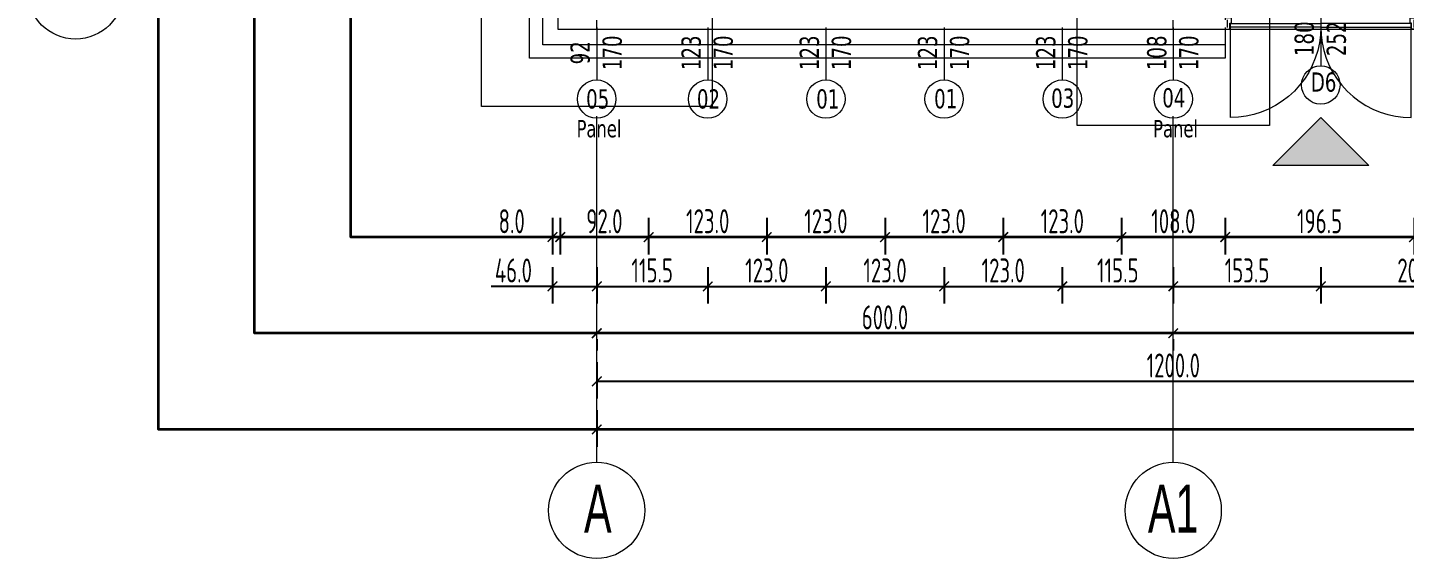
# Model space of a CAD drawing. Extents: x 6529560 to 6558080, y 5579316 to 5588131.
# Drawn here: x 6543739.38 to 6543753.71, y 5579598.63 to 5579604.15 of the extents above; entities that cross this region are included whole.
import ezdxf

# ---------------------------------------------------------------- set-up
doc = ezdxf.new("R2010")
doc.units = 0
doc.header["$MEASUREMENT"] = 0
doc.header["$PDSIZE"] = -5
doc.linetypes.add('ACAD_ISO10W100', pattern=[18, 12, -3, 0, -3])
doc.linetypes.add('GR_SOLID', pattern=[0])
doc.layers.get('0').update_dxf_attribs({"color": 2, "linetype": 'CONTINUOUS', "lineweight": 5})
doc.layers.get('Defpoints').update_dxf_attribs({"linetype": 'CONTINUOUS'})
for name, color, linetype, lineweight in [('arch_drzwi i okna', 4, 'CONTINUOUS', 15), ('arch_drzwi i okna_znaczniki', 130, 'CONTINUOUS', 9), ('arch_fundamenty na rzucie', 3, 'CONTINUOUS', 15), ('arch_osie', 181, 'CONTINUOUS', 5), ('arch_powierzchnia', 6, 'CONTINUOUS', 35), ('arch_sciany dzialowe cienkie na hali', 52, 'CONTINUOUS', 15), ('arch_sciany zewnętrzne', 94, 'CONTINUOUS', 18), ('arch_urządzenia sanitarne', 4, 'GR_SOLID', 13), ('arch_wymiary', 2, 'CONTINUOUS', 13)]:
    doc.layers.add(name, color=color, linetype=linetype, lineweight=lineweight)
doc.layers.add('arch_osie opisy', color=1, linetype='CONTINUOUS')
doc.styles.add('ISO8', font='iso8.shx', dxfattribs={"width": 0.7})
doc.styles.get("Standard").update_dxf_attribs({"font": 'arial.ttf', "width": 0.75})
doc.styles.add('TABELKA', font='tahoma.ttf', dxfattribs={"width": 0.8})
doc.dimstyles.new('biura', dxfattribs={"dimtxt": 0.25, "dimasz": 0.1, "dimexe": 0.18, "dimexo": 0.0625, "dimgap": 0.04, "dimtad": 1, "dimdec": 1, "dimlfac": 100, "dimzin": 0, "dimdsep": 46, "dimtxsty": 'ISO8', "dimblk": 'ARCHTICK', "dimcen": 0.09, "dimadec": 0, "dimazin": 0, "dimtfac": 1, "dimtdec": 1, "dimtix": 1, "dimtofl": 0, "dimtmove": 0, "dimatfit": 3, "dimldrblk": 'ARCHTICK', "dimfxl": 0.2, "dimfxlon": 1, "dimtolj": 1, "dimtzin": 0, "dimarcsym": 0})

# ---------------------------------------------------------------- blocks, each defined once
blk = doc.blocks.new('A$C0EAE5FCA')
at = {"layer": 'arch_urządzenia sanitarne'}
h = blk.add_hatch(color=256, dxfattribs=at)
h.dxf.hatch_style = 1
h.paths.add_polyline_path([(0.995, 0.68), (0.495, 0.18), (1.495, 0.18)])
for p, q in [((0.025, 1.616, -3.03), (0.025, 1.696, -10.355)), ((1.965, 1.616, -3.03), (1.965, 1.696, -10.355))]:
    blk.add_line(p, q)
at = {"layer": 'arch_drzwi i okna', "extrusion": (0, 0, -1)}
for points in [[(0, 1.616), (0, 1.598), (-0.05, 1.598), (-0.05, 1.661), (-0.065, 1.661), (-0.065, 1.716), (0, 1.716), (0, 1.696)], [(-0.995, 1.62), (-0.991, 1.538), (-0.981, 1.457), (-0.963, 1.377), (-0.938, 1.298), (-0.907, 1.223), (-0.869, 1.15), (-0.825, 1.081), (-0.775, 1.016), (-0.72, 0.955), (-0.659, 0.9), (-0.594, 0.85), (-0.525, 0.806), (-0.452, 0.768), (-0.376, 0.737), (-0.298, 0.712), (-0.218, 0.694), (-0.137, 0.684), (-0.055, 0.68), (-0.055, 1.66), (-0.995, 1.66), (-0.995, 1.62), (-0.055, 1.62)], [(-0.995, 1.62), (-0.999, 1.538), (-1.009, 1.457), (-1.027, 1.377), (-1.052, 1.298), (-1.083, 1.223), (-1.121, 1.15), (-1.165, 1.081), (-1.215, 1.016), (-1.27, 0.955), (-1.331, 0.9), (-1.396, 0.85), (-1.465, 0.806), (-1.538, 0.768), (-1.613, 0.737), (-1.692, 0.712), (-1.772, 0.694), (-1.853, 0.684), (-1.935, 0.68), (-1.935, 1.66), (-0.995, 1.66), (-0.995, 1.62), (-1.935, 1.62)]]:
    blk.add_lwpolyline(points, dxfattribs=at)
at = {"layer": 'arch_drzwi i okna'}
blk.add_lwpolyline([(1.99, 1.616), (1.99, 1.598), (1.94, 1.598), (1.94, 1.661), (1.925, 1.661), (1.925, 1.716), (1.99, 1.716), (1.99, 1.696)], dxfattribs=at)
at = {"layer": 'arch_drzwi i okna_znaczniki'}
blk.add_line((0.995, 1.888, -7.229), (0.995, 1.219, 0.096), dxfattribs=at)
blk.add_circle((0.995, 1.019, 0.096), 0.2, dxfattribs=at)
at = {"layer": 'arch_urządzenia sanitarne', "elevation": -3.03}
blk.add_lwpolyline([(1.495, 0.18), (0.495, 0.18), (0.995, 0.68), (1.495, 0.18)], dxfattribs=at)
blk = doc.blocks.new('_ArchTick')
at = {"color": 0, "linetype": 'ByBlock', "const_width": 0.15}
blk.add_lwpolyline([(-0.5, -0.5), (0.5, 0.5)], dxfattribs=at)
blk = doc.blocks.new('*D514')
at = {"layer": 'arch_wymiary', "color": 0, "lineweight": -2, "transparency": 16777216}
for p, q in [((6543745.3, 5579600.168), (6543745.3, 5579599.788)), ((6543853.3, 5579600.168), (6543853.3, 5579599.788)), ((6543745.3, 5579599.968), (6543853.3, 5579599.968))]:
    blk.add_line(p, q, dxfattribs=at)
at = {"layer": 'Defpoints', "color": 0, "transparency": 16777216}
for p in [(6543745.3, 5579601.968), (6543853.3, 5579601.968), (6543853.3, 5579599.968)]:
    blk.add_point(p, dxfattribs=at)
at = {"layer": 'arch_wymiary', "color": 0, "lineweight": -2, "transparency": 16777216, "xscale": 0.1, "yscale": 0.1, "zscale": 0.1, "rotation": 180}
blk.add_blockref('_ArchTick', (6543745.3, 5579599.968), dxfattribs=at)
at = {"layer": 'arch_wymiary', "color": 0, "lineweight": -2, "transparency": 16777216, "xscale": 0.1, "yscale": 0.1, "zscale": 0.1}
blk.add_blockref('_ArchTick', (6543853.3, 5579599.968), dxfattribs=at)
at = {"layer": 'arch_wymiary', "color": 0, "transparency": 16777216, "insert": (6543799.3, 5579600.133), "char_height": 0.25, "attachment_point": 5, "style": 'ISO8'}
blk.add_mtext('\\A1;10800.0', dxfattribs=at)
blk = doc.blocks.new('*D515')
at = {"layer": 'arch_wymiary', "color": 0, "lineweight": -2, "transparency": 16777216}
for p, q in [((6543745.3, 5579600.668), (6543745.3, 5579600.288)), ((6543757.3, 5579600.668), (6543757.3, 5579600.288)), ((6543745.3, 5579600.468), (6543757.3, 5579600.468))]:
    blk.add_line(p, q, dxfattribs=at)
at = {"layer": 'Defpoints', "color": 0, "transparency": 16777216}
for p in [(6543745.3, 5579601.468), (6543757.3, 5579601.468), (6543757.3, 5579600.468)]:
    blk.add_point(p, dxfattribs=at)
at = {"layer": 'arch_wymiary', "color": 0, "lineweight": -2, "transparency": 16777216, "xscale": 0.1, "yscale": 0.1, "zscale": 0.1, "rotation": 180}
blk.add_blockref('_ArchTick', (6543745.3, 5579600.468), dxfattribs=at)
at = {"layer": 'arch_wymiary', "color": 0, "lineweight": -2, "transparency": 16777216, "xscale": 0.1, "yscale": 0.1, "zscale": 0.1}
blk.add_blockref('_ArchTick', (6543757.3, 5579600.468), dxfattribs=at)
at = {"layer": 'arch_wymiary', "color": 0, "transparency": 16777216, "insert": (6543751.3, 5579600.633), "char_height": 0.25, "attachment_point": 5, "style": 'ISO8'}
blk.add_mtext('\\A1;1200.0', dxfattribs=at)
blk = doc.blocks.new('*D540')
at = {"layer": 'arch_wymiary', "color": 0, "lineweight": -2, "transparency": 16777216}
for p, q in [((6543757.3, 5579600.968), (6543751.3, 5579600.968)), ((6543751.3, 5579600.905), (6543751.3, 5579600.788)), ((6543757.3, 5579600.905), (6543757.3, 5579600.788))]:
    blk.add_line(p, q, dxfattribs=at)
at = {"layer": 'Defpoints', "color": 0, "transparency": 16777216}
for p in [(6543751.3, 5579600.968), (6543751.3, 5579600.968), (6543757.3, 5579600.968)]:
    blk.add_point(p, dxfattribs=at)
at = {"layer": 'arch_wymiary', "color": 0, "lineweight": -2, "transparency": 16777216, "xscale": 0.1, "yscale": 0.1, "zscale": 0.1, "rotation": 180}
blk.add_blockref('_ArchTick', (6543751.3, 5579600.968), dxfattribs=at)
at = {"layer": 'arch_wymiary', "color": 0, "lineweight": -2, "transparency": 16777216, "xscale": 0.1, "yscale": 0.1, "zscale": 0.1}
blk.add_blockref('_ArchTick', (6543757.3, 5579600.968), dxfattribs=at)
at = {"layer": 'arch_wymiary', "color": 0, "transparency": 16777216, "insert": (6543754.3, 5579601.133), "char_height": 0.25, "attachment_point": 5, "style": 'ISO8'}
blk.add_mtext('\\A1;600.0', dxfattribs=at)
blk = doc.blocks.new('*D541')
at = {"layer": 'arch_wymiary', "color": 0, "lineweight": -2, "transparency": 16777216}
for p, q in [((6543751.3, 5579600.968), (6543745.3, 5579600.968)), ((6543745.3, 5579600.905), (6543745.3, 5579600.788)), ((6543751.3, 5579600.905), (6543751.3, 5579600.788))]:
    blk.add_line(p, q, dxfattribs=at)
at = {"layer": 'Defpoints', "color": 0, "transparency": 16777216}
for p in [(6543745.3, 5579600.968), (6543745.3, 5579600.968), (6543751.3, 5579600.968)]:
    blk.add_point(p, dxfattribs=at)
at = {"layer": 'arch_wymiary', "color": 0, "lineweight": -2, "transparency": 16777216, "xscale": 0.1, "yscale": 0.1, "zscale": 0.1, "rotation": 180}
blk.add_blockref('_ArchTick', (6543745.3, 5579600.968), dxfattribs=at)
at = {"layer": 'arch_wymiary', "color": 0, "lineweight": -2, "transparency": 16777216, "xscale": 0.1, "yscale": 0.1, "zscale": 0.1}
blk.add_blockref('_ArchTick', (6543751.3, 5579600.968), dxfattribs=at)
at = {"layer": 'arch_wymiary', "color": 0, "transparency": 16777216, "insert": (6543748.3, 5579601.133), "char_height": 0.25, "attachment_point": 5, "style": 'ISO8'}
blk.add_mtext('\\A1;600.0', dxfattribs=at)
blk = doc.blocks.new('*D438')
at = {"layer": 'arch_wymiary', "color": 0, "lineweight": -2, "transparency": 16777216}
for p, q in [((6543744.84, 5579601.656), (6543744.84, 5579601.276)), ((6543745.3, 5579601.656), (6543745.3, 5579601.276)), ((6543744.84, 5579601.456), (6543744.2, 5579601.456)), ((6543744.84, 5579601.456), (6543745.3, 5579601.456)), ((6543744.94, 5579601.456), (6543745.04, 5579601.456))]:
    blk.add_line(p, q, dxfattribs=at)
at = {"layer": 'Defpoints', "color": 0, "transparency": 16777216}
for p in [(6543744.84, 5579604.068), (6543745.3, 5579604.068), (6543745.3, 5579601.456)]:
    blk.add_point(p, dxfattribs=at)
at = {"layer": 'arch_wymiary', "color": 0, "lineweight": -2, "transparency": 16777216, "xscale": 0.1, "yscale": 0.1, "zscale": 0.1, "rotation": 180}
blk.add_blockref('_ArchTick', (6543744.84, 5579601.456), dxfattribs=at)
at = {"layer": 'arch_wymiary', "color": 0, "lineweight": -2, "transparency": 16777216, "xscale": 0.1, "yscale": 0.1, "zscale": 0.1}
blk.add_blockref('_ArchTick', (6543745.3, 5579601.456), dxfattribs=at)
at = {"layer": 'arch_wymiary', "color": 0, "transparency": 16777216, "insert": (6543744.433, 5579601.621), "char_height": 0.25, "attachment_point": 5, "style": 'ISO8'}
blk.add_mtext('\\A1;46.0', dxfattribs=at)
blk = doc.blocks.new('*D439')
at = {"layer": 'arch_wymiary', "color": 0, "lineweight": -2, "transparency": 16777216}
for p, q in [((6543745.3, 5579601.656), (6543745.3, 5579601.276)), ((6543746.455, 5579601.656), (6543746.455, 5579601.276)), ((6543745.3, 5579601.456), (6543746.455, 5579601.456))]:
    blk.add_line(p, q, dxfattribs=at)
at = {"layer": 'Defpoints', "color": 0, "transparency": 16777216}
for p in [(6543745.3, 5579604.068), (6543746.455, 5579603.604), (6543746.455, 5579601.456)]:
    blk.add_point(p, dxfattribs=at)
at = {"layer": 'arch_wymiary', "color": 0, "lineweight": -2, "transparency": 16777216, "xscale": 0.1, "yscale": 0.1, "zscale": 0.1, "rotation": 180}
blk.add_blockref('_ArchTick', (6543745.3, 5579601.456), dxfattribs=at)
at = {"layer": 'arch_wymiary', "color": 0, "lineweight": -2, "transparency": 16777216, "xscale": 0.1, "yscale": 0.1, "zscale": 0.1}
blk.add_blockref('_ArchTick', (6543746.455, 5579601.456), dxfattribs=at)
at = {"layer": 'arch_wymiary', "color": 0, "transparency": 16777216, "insert": (6543745.877, 5579601.621), "char_height": 0.25, "attachment_point": 5, "style": 'ISO8'}
blk.add_mtext('\\A1;115.5', dxfattribs=at)
blk = doc.blocks.new('*D440')
at = {"layer": 'arch_wymiary', "color": 0, "lineweight": -2, "transparency": 16777216}
for p, q in [((6543746.455, 5579601.656), (6543746.455, 5579601.276)), ((6543747.685, 5579601.656), (6543747.685, 5579601.276)), ((6543746.455, 5579601.456), (6543747.685, 5579601.456))]:
    blk.add_line(p, q, dxfattribs=at)
at = {"layer": 'Defpoints', "color": 0, "transparency": 16777216}
for p in [(6543746.455, 5579603.604), (6543747.685, 5579603.604), (6543747.685, 5579601.456)]:
    blk.add_point(p, dxfattribs=at)
at = {"layer": 'arch_wymiary', "color": 0, "lineweight": -2, "transparency": 16777216, "xscale": 0.1, "yscale": 0.1, "zscale": 0.1, "rotation": 180}
blk.add_blockref('_ArchTick', (6543746.455, 5579601.456), dxfattribs=at)
at = {"layer": 'arch_wymiary', "color": 0, "lineweight": -2, "transparency": 16777216, "xscale": 0.1, "yscale": 0.1, "zscale": 0.1}
blk.add_blockref('_ArchTick', (6543747.685, 5579601.456), dxfattribs=at)
at = {"layer": 'arch_wymiary', "color": 0, "transparency": 16777216, "insert": (6543747.07, 5579601.621), "char_height": 0.25, "attachment_point": 5, "style": 'ISO8'}
blk.add_mtext('\\A1;123.0', dxfattribs=at)
blk = doc.blocks.new('*D441')
at = {"layer": 'arch_wymiary', "color": 0, "lineweight": -2, "transparency": 16777216}
for p, q in [((6543747.685, 5579601.656), (6543747.685, 5579601.276)), ((6543748.915, 5579601.656), (6543748.915, 5579601.276)), ((6543747.685, 5579601.456), (6543748.915, 5579601.456))]:
    blk.add_line(p, q, dxfattribs=at)
at = {"layer": 'Defpoints', "color": 0, "transparency": 16777216}
for p in [(6543747.685, 5579603.604), (6543748.915, 5579603.604), (6543748.915, 5579601.456)]:
    blk.add_point(p, dxfattribs=at)
at = {"layer": 'arch_wymiary', "color": 0, "lineweight": -2, "transparency": 16777216, "xscale": 0.1, "yscale": 0.1, "zscale": 0.1, "rotation": 180}
blk.add_blockref('_ArchTick', (6543747.685, 5579601.456), dxfattribs=at)
at = {"layer": 'arch_wymiary', "color": 0, "lineweight": -2, "transparency": 16777216, "xscale": 0.1, "yscale": 0.1, "zscale": 0.1}
blk.add_blockref('_ArchTick', (6543748.915, 5579601.456), dxfattribs=at)
at = {"layer": 'arch_wymiary', "color": 0, "transparency": 16777216, "insert": (6543748.3, 5579601.621), "char_height": 0.25, "attachment_point": 5, "style": 'ISO8'}
blk.add_mtext('\\A1;123.0', dxfattribs=at)
blk = doc.blocks.new('*D442')
at = {"layer": 'arch_wymiary', "color": 0, "lineweight": -2, "transparency": 16777216}
for p, q in [((6543748.915, 5579601.656), (6543748.915, 5579601.276)), ((6543750.145, 5579601.656), (6543750.145, 5579601.276)), ((6543748.915, 5579601.456), (6543750.145, 5579601.456))]:
    blk.add_line(p, q, dxfattribs=at)
at = {"layer": 'Defpoints', "color": 0, "transparency": 16777216}
for p in [(6543748.915, 5579603.604), (6543750.145, 5579603.705), (6543750.145, 5579601.456)]:
    blk.add_point(p, dxfattribs=at)
at = {"layer": 'arch_wymiary', "color": 0, "lineweight": -2, "transparency": 16777216, "xscale": 0.1, "yscale": 0.1, "zscale": 0.1, "rotation": 180}
blk.add_blockref('_ArchTick', (6543748.915, 5579601.456), dxfattribs=at)
at = {"layer": 'arch_wymiary', "color": 0, "lineweight": -2, "transparency": 16777216, "xscale": 0.1, "yscale": 0.1, "zscale": 0.1}
blk.add_blockref('_ArchTick', (6543750.145, 5579601.456), dxfattribs=at)
at = {"layer": 'arch_wymiary', "color": 0, "transparency": 16777216, "insert": (6543749.53, 5579601.621), "char_height": 0.25, "attachment_point": 5, "style": 'ISO8'}
blk.add_mtext('\\A1;123.0', dxfattribs=at)
blk = doc.blocks.new('*D443')
at = {"layer": 'arch_wymiary', "color": 0, "lineweight": -2, "transparency": 16777216}
for p, q in [((6543750.145, 5579601.656), (6543750.145, 5579601.276)), ((6543751.3, 5579601.656), (6543751.3, 5579601.276)), ((6543750.145, 5579601.456), (6543751.3, 5579601.456))]:
    blk.add_line(p, q, dxfattribs=at)
at = {"layer": 'Defpoints', "color": 0, "transparency": 16777216}
for p in [(6543750.145, 5579603.705), (6543751.3, 5579603.604), (6543751.3, 5579601.456)]:
    blk.add_point(p, dxfattribs=at)
at = {"layer": 'arch_wymiary', "color": 0, "lineweight": -2, "transparency": 16777216, "xscale": 0.1, "yscale": 0.1, "zscale": 0.1, "rotation": 180}
blk.add_blockref('_ArchTick', (6543750.145, 5579601.456), dxfattribs=at)
at = {"layer": 'arch_wymiary', "color": 0, "lineweight": -2, "transparency": 16777216, "xscale": 0.1, "yscale": 0.1, "zscale": 0.1}
blk.add_blockref('_ArchTick', (6543751.3, 5579601.456), dxfattribs=at)
at = {"layer": 'arch_wymiary', "color": 0, "transparency": 16777216, "insert": (6543750.722, 5579601.621), "char_height": 0.25, "attachment_point": 5, "style": 'ISO8'}
blk.add_mtext('\\A1;115.5', dxfattribs=at)
blk = doc.blocks.new('*D444')
at = {"layer": 'arch_wymiary', "color": 0, "lineweight": -2, "transparency": 16777216}
for p, q in [((6543751.3, 5579601.656), (6543751.3, 5579601.276)), ((6543752.835, 5579601.656), (6543752.835, 5579601.276)), ((6543751.3, 5579601.456), (6543752.835, 5579601.456))]:
    blk.add_line(p, q, dxfattribs=at)
at = {"layer": 'Defpoints', "color": 0, "transparency": 16777216}
for p in [(6543752.835, 5579604.419), (6543751.3, 5579603.604), (6543752.835, 5579601.456)]:
    blk.add_point(p, dxfattribs=at)
at = {"layer": 'arch_wymiary', "color": 0, "lineweight": -2, "transparency": 16777216, "xscale": 0.1, "yscale": 0.1, "zscale": 0.1, "rotation": 180}
blk.add_blockref('_ArchTick', (6543751.3, 5579601.456), dxfattribs=at)
at = {"layer": 'arch_wymiary', "color": 0, "lineweight": -2, "transparency": 16777216, "xscale": 0.1, "yscale": 0.1, "zscale": 0.1}
blk.add_blockref('_ArchTick', (6543752.835, 5579601.456), dxfattribs=at)
at = {"layer": 'arch_wymiary', "color": 0, "transparency": 16777216, "insert": (6543752.067, 5579601.621), "char_height": 0.25, "attachment_point": 5, "style": 'ISO8'}
blk.add_mtext('\\A1;153.5', dxfattribs=at)
blk = doc.blocks.new('*D445')
at = {"layer": 'arch_wymiary', "color": 0, "lineweight": -2, "transparency": 16777216}
for p, q in [((6543752.835, 5579601.656), (6543752.835, 5579601.276)), ((6543754.915, 5579601.656), (6543754.915, 5579601.276)), ((6543752.835, 5579601.456), (6543754.915, 5579601.456))]:
    blk.add_line(p, q, dxfattribs=at)
at = {"layer": 'Defpoints', "color": 0, "transparency": 16777216}
for p in [(6543752.835, 5579604.419), (6543754.915, 5579603.705), (6543754.915, 5579601.456)]:
    blk.add_point(p, dxfattribs=at)
at = {"layer": 'arch_wymiary', "color": 0, "lineweight": -2, "transparency": 16777216, "xscale": 0.1, "yscale": 0.1, "zscale": 0.1, "rotation": 180}
blk.add_blockref('_ArchTick', (6543752.835, 5579601.456), dxfattribs=at)
at = {"layer": 'arch_wymiary', "color": 0, "lineweight": -2, "transparency": 16777216, "xscale": 0.1, "yscale": 0.1, "zscale": 0.1}
blk.add_blockref('_ArchTick', (6543754.915, 5579601.456), dxfattribs=at)
at = {"layer": 'arch_wymiary', "color": 0, "transparency": 16777216, "insert": (6543753.875, 5579601.621), "char_height": 0.25, "attachment_point": 5, "style": 'ISO8'}
blk.add_mtext('\\A1;208.0', dxfattribs=at)
blk = doc.blocks.new('*D359')
at = {"layer": 'arch_wymiary', "color": 0, "lineweight": -2, "transparency": 16777216}
for p, q in [((6543744.84, 5579602.168), (6543744.84, 5579601.788)), ((6543744.92, 5579602.168), (6543744.92, 5579601.788)), ((6543744.84, 5579601.968), (6543744.252, 5579601.968)), ((6543744.84, 5579601.968), (6543744.74, 5579601.968)), ((6543744.92, 5579601.968), (6543745.02, 5579601.968))]:
    blk.add_line(p, q, dxfattribs=at)
at = {"layer": 'Defpoints', "color": 0, "transparency": 16777216}
for p in [(6543744.92, 5579604.148), (6543744.84, 5579604.068), (6543744.92, 5579601.968)]:
    blk.add_point(p, dxfattribs=at)
at = {"layer": 'arch_wymiary', "color": 0, "lineweight": -2, "transparency": 16777216, "xscale": 0.1, "yscale": 0.1, "zscale": 0.1}
blk.add_blockref('_ArchTick', (6543744.84, 5579601.968), dxfattribs=at)
at = {"layer": 'arch_wymiary', "color": 0, "lineweight": -2, "transparency": 16777216, "xscale": 0.1, "yscale": 0.1, "zscale": 0.1, "rotation": 180}
blk.add_blockref('_ArchTick', (6543744.92, 5579601.968), dxfattribs=at)
at = {"layer": 'arch_wymiary', "color": 0, "transparency": 16777216, "insert": (6543744.415, 5579602.133), "char_height": 0.25, "attachment_point": 5, "style": 'ISO8'}
blk.add_mtext('\\A1;8.0', dxfattribs=at)
blk = doc.blocks.new('*D360')
at = {"layer": 'arch_wymiary', "color": 0, "lineweight": -2, "transparency": 16777216}
for p, q in [((6543744.92, 5579602.168), (6543744.92, 5579601.788)), ((6543745.84, 5579602.168), (6543745.84, 5579601.788)), ((6543744.92, 5579601.968), (6543745.84, 5579601.968))]:
    blk.add_line(p, q, dxfattribs=at)
at = {"layer": 'Defpoints', "color": 0, "transparency": 16777216}
for p in [(6543744.92, 5579604.148), (6543745.84, 5579604.148), (6543745.84, 5579601.968)]:
    blk.add_point(p, dxfattribs=at)
at = {"layer": 'arch_wymiary', "color": 0, "lineweight": -2, "transparency": 16777216, "xscale": 0.1, "yscale": 0.1, "zscale": 0.1, "rotation": 180}
blk.add_blockref('_ArchTick', (6543744.92, 5579601.968), dxfattribs=at)
at = {"layer": 'arch_wymiary', "color": 0, "lineweight": -2, "transparency": 16777216, "xscale": 0.1, "yscale": 0.1, "zscale": 0.1}
blk.add_blockref('_ArchTick', (6543745.84, 5579601.968), dxfattribs=at)
at = {"layer": 'arch_wymiary', "color": 0, "transparency": 16777216, "insert": (6543745.38, 5579602.133), "char_height": 0.25, "attachment_point": 5, "style": 'ISO8'}
blk.add_mtext('\\A1;92.0', dxfattribs=at)
blk = doc.blocks.new('*D361')
at = {"layer": 'arch_wymiary', "color": 0, "lineweight": -2, "transparency": 16777216}
for p, q in [((6543745.84, 5579602.168), (6543745.84, 5579601.788)), ((6543747.07, 5579602.168), (6543747.07, 5579601.788)), ((6543745.84, 5579601.968), (6543747.07, 5579601.968))]:
    blk.add_line(p, q, dxfattribs=at)
at = {"layer": 'Defpoints', "color": 0, "transparency": 16777216}
for p in [(6543745.84, 5579604.148), (6543747.07, 5579604.148), (6543747.07, 5579601.968)]:
    blk.add_point(p, dxfattribs=at)
at = {"layer": 'arch_wymiary', "color": 0, "lineweight": -2, "transparency": 16777216, "xscale": 0.1, "yscale": 0.1, "zscale": 0.1, "rotation": 180}
blk.add_blockref('_ArchTick', (6543745.84, 5579601.968), dxfattribs=at)
at = {"layer": 'arch_wymiary', "color": 0, "lineweight": -2, "transparency": 16777216, "xscale": 0.1, "yscale": 0.1, "zscale": 0.1}
blk.add_blockref('_ArchTick', (6543747.07, 5579601.968), dxfattribs=at)
at = {"layer": 'arch_wymiary', "color": 0, "transparency": 16777216, "insert": (6543746.455, 5579602.133), "char_height": 0.25, "attachment_point": 5, "style": 'ISO8'}
blk.add_mtext('\\A1;123.0', dxfattribs=at)
blk = doc.blocks.new('*D362')
at = {"layer": 'arch_wymiary', "color": 0, "lineweight": -2, "transparency": 16777216}
for p, q in [((6543747.07, 5579602.168), (6543747.07, 5579601.788)), ((6543748.3, 5579602.168), (6543748.3, 5579601.788)), ((6543747.07, 5579601.968), (6543748.3, 5579601.968))]:
    blk.add_line(p, q, dxfattribs=at)
at = {"layer": 'Defpoints', "color": 0, "transparency": 16777216}
for p in [(6543747.07, 5579604.148), (6543748.3, 5579604.148), (6543748.3, 5579601.968)]:
    blk.add_point(p, dxfattribs=at)
at = {"layer": 'arch_wymiary', "color": 0, "lineweight": -2, "transparency": 16777216, "xscale": 0.1, "yscale": 0.1, "zscale": 0.1, "rotation": 180}
blk.add_blockref('_ArchTick', (6543747.07, 5579601.968), dxfattribs=at)
at = {"layer": 'arch_wymiary', "color": 0, "lineweight": -2, "transparency": 16777216, "xscale": 0.1, "yscale": 0.1, "zscale": 0.1}
blk.add_blockref('_ArchTick', (6543748.3, 5579601.968), dxfattribs=at)
at = {"layer": 'arch_wymiary', "color": 0, "transparency": 16777216, "insert": (6543747.685, 5579602.133), "char_height": 0.25, "attachment_point": 5, "style": 'ISO8'}
blk.add_mtext('\\A1;123.0', dxfattribs=at)
blk = doc.blocks.new('*D363')
at = {"layer": 'arch_wymiary', "color": 0, "lineweight": -2, "transparency": 16777216}
for p, q in [((6543748.3, 5579602.168), (6543748.3, 5579601.788)), ((6543749.53, 5579602.168), (6543749.53, 5579601.788)), ((6543748.3, 5579601.968), (6543749.53, 5579601.968))]:
    blk.add_line(p, q, dxfattribs=at)
at = {"layer": 'Defpoints', "color": 0, "transparency": 16777216}
for p in [(6543748.3, 5579604.148), (6543749.53, 5579604.148), (6543749.53, 5579601.968)]:
    blk.add_point(p, dxfattribs=at)
at = {"layer": 'arch_wymiary', "color": 0, "lineweight": -2, "transparency": 16777216, "xscale": 0.1, "yscale": 0.1, "zscale": 0.1, "rotation": 180}
blk.add_blockref('_ArchTick', (6543748.3, 5579601.968), dxfattribs=at)
at = {"layer": 'arch_wymiary', "color": 0, "lineweight": -2, "transparency": 16777216, "xscale": 0.1, "yscale": 0.1, "zscale": 0.1}
blk.add_blockref('_ArchTick', (6543749.53, 5579601.968), dxfattribs=at)
at = {"layer": 'arch_wymiary', "color": 0, "transparency": 16777216, "insert": (6543748.915, 5579602.133), "char_height": 0.25, "attachment_point": 5, "style": 'ISO8'}
blk.add_mtext('\\A1;123.0', dxfattribs=at)
blk = doc.blocks.new('*D364')
at = {"layer": 'arch_wymiary', "color": 0, "lineweight": -2, "transparency": 16777216}
for p, q in [((6543749.53, 5579602.168), (6543749.53, 5579601.788)), ((6543750.76, 5579602.168), (6543750.76, 5579601.788)), ((6543749.53, 5579601.968), (6543750.76, 5579601.968))]:
    blk.add_line(p, q, dxfattribs=at)
at = {"layer": 'Defpoints', "color": 0, "transparency": 16777216}
for p in [(6543749.53, 5579604.148), (6543750.76, 5579604.148), (6543750.76, 5579601.968)]:
    blk.add_point(p, dxfattribs=at)
at = {"layer": 'arch_wymiary', "color": 0, "lineweight": -2, "transparency": 16777216, "xscale": 0.1, "yscale": 0.1, "zscale": 0.1, "rotation": 180}
blk.add_blockref('_ArchTick', (6543749.53, 5579601.968), dxfattribs=at)
at = {"layer": 'arch_wymiary', "color": 0, "lineweight": -2, "transparency": 16777216, "xscale": 0.1, "yscale": 0.1, "zscale": 0.1}
blk.add_blockref('_ArchTick', (6543750.76, 5579601.968), dxfattribs=at)
at = {"layer": 'arch_wymiary', "color": 0, "transparency": 16777216, "insert": (6543750.145, 5579602.133), "char_height": 0.25, "attachment_point": 5, "style": 'ISO8'}
blk.add_mtext('\\A1;123.0', dxfattribs=at)
blk = doc.blocks.new('*D370')
at = {"layer": 'arch_wymiary', "color": 0, "lineweight": -2, "transparency": 16777216}
for p, q in [((6543750.76, 5579602.168), (6543750.76, 5579601.788)), ((6543751.84, 5579602.168), (6543751.84, 5579601.788)), ((6543750.76, 5579601.968), (6543751.84, 5579601.968))]:
    blk.add_line(p, q, dxfattribs=at)
at = {"layer": 'Defpoints', "color": 0, "transparency": 16777216}
for p in [(6543750.76, 5579604.148), (6543751.84, 5579604.148), (6543751.84, 5579601.968)]:
    blk.add_point(p, dxfattribs=at)
at = {"layer": 'arch_wymiary', "color": 0, "lineweight": -2, "transparency": 16777216, "xscale": 0.1, "yscale": 0.1, "zscale": 0.1, "rotation": 180}
blk.add_blockref('_ArchTick', (6543750.76, 5579601.968), dxfattribs=at)
at = {"layer": 'arch_wymiary', "color": 0, "lineweight": -2, "transparency": 16777216, "xscale": 0.1, "yscale": 0.1, "zscale": 0.1}
blk.add_blockref('_ArchTick', (6543751.84, 5579601.968), dxfattribs=at)
at = {"layer": 'arch_wymiary', "color": 0, "transparency": 16777216, "insert": (6543751.3, 5579602.133), "char_height": 0.25, "attachment_point": 5, "style": 'ISO8'}
blk.add_mtext('\\A1;108.0', dxfattribs=at)
blk = doc.blocks.new('*D371')
at = {"layer": 'arch_wymiary', "color": 0, "lineweight": -2, "transparency": 16777216}
for p, q in [((6543751.84, 5579602.168), (6543751.84, 5579601.788)), ((6543753.805, 5579602.168), (6543753.805, 5579601.788)), ((6543751.84, 5579601.968), (6543753.805, 5579601.968))]:
    blk.add_line(p, q, dxfattribs=at)
at = {"layer": 'Defpoints', "color": 0, "transparency": 16777216}
for p in [(6543751.84, 5579604.148), (6543753.805, 5579604.148), (6543753.805, 5579601.968)]:
    blk.add_point(p, dxfattribs=at)
at = {"layer": 'arch_wymiary', "color": 0, "lineweight": -2, "transparency": 16777216, "xscale": 0.1, "yscale": 0.1, "zscale": 0.1, "rotation": 180}
blk.add_blockref('_ArchTick', (6543751.84, 5579601.968), dxfattribs=at)
at = {"layer": 'arch_wymiary', "color": 0, "lineweight": -2, "transparency": 16777216, "xscale": 0.1, "yscale": 0.1, "zscale": 0.1}
blk.add_blockref('_ArchTick', (6543753.805, 5579601.968), dxfattribs=at)
at = {"layer": 'arch_wymiary', "color": 0, "transparency": 16777216, "insert": (6543752.822, 5579602.133), "char_height": 0.25, "attachment_point": 5, "style": 'ISO8'}
blk.add_mtext('\\A1;196.5', dxfattribs=at)

msp = doc.modelspace()

# ---------------------------------------------------------------- linework, layer by layer
msp.add_lwpolyline([(6543751.8397, 5579604.1276), (6543751.8397, 5579603.8276), (6543744.8997, 5579603.8276), (6543744.5997, 5579603.8276), (6543744.5997, 5579608.6597), (6543744.9197, 5579608.6597)])
at = {"layer": 'arch_drzwi i okna_znaczniki'}
for p, q in [((6543745.2997, 5579604.1476), (6543745.2997, 5579603.6039)), ((6543746.4547, 5579604.1476), (6543746.4547, 5579603.6039)), ((6543747.6847, 5579604.1476), (6543747.6847, 5579603.6039)), ((6543748.9147, 5579604.1476), (6543748.9147, 5579603.6039)), ((6543750.1447, 5579604.1476), (6543750.1447, 5579603.6039)), ((6543751.2997, 5579604.1476), (6543751.2997, 5579603.6039))]:
    msp.add_line(p, q, dxfattribs=at)
for centre in [(6543745.2997, 5579603.4039, -7.3022), (6543746.4547, 5579603.4039, -7.3022), (6543747.6847, 5579603.4039, -7.3022), (6543748.9147, 5579603.4039, -7.3022), (6543750.1447, 5579603.4039, -7.3022), (6543751.2997, 5579603.4039, -7.3022)]:
    msp.add_circle(centre, 0.2, dxfattribs=at)
at = {"layer": 'arch_fundamenty na rzucie', "extrusion": (-4.94824e-09, -8.03156e-10, 1)}
msp.add_lwpolyline([(6543752.2996, 5579605.9277), (6543752.2999, 5579603.1277), (6543750.2999, 5579603.1275), (6543750.2996, 5579605.9275)], close=True, dxfattribs=at)
at = {"layer": 'arch_fundamenty na rzucie', "extrusion": (-4.9484e-09, -8.02145e-10, 1)}
msp.add_lwpolyline([(6543744.0998, 5579605.7278), (6543746.4998, 5579605.7276), (6543746.4996, 5579603.3276), (6543744.0996, 5579603.3278), (6543744.0998, 5579605.7278)], dxfattribs=at)
at = {"layer": 'arch_osie', "linetype": 'ACAD_ISO10W100', "ltscale": 0.3, "extrusion": (-4.94832e-09, -8.0265e-10, 1)}
for points in [[(6543745.2997, 5579599.6258), (6543745.2997, 5579618.1396)], [(6543751.2997, 5579599.6258), (6543751.2997, 5579618.1396)]]:
    msp.add_lwpolyline(points, dxfattribs=at)
at = {"layer": 'arch_osie'}
for centre in [(6543739.8769, 5579604.5276, 0), (6543745.2997, 5579599.1258, -3.6511), (6543751.2997, 5579599.1258, -3.6511)]:
    msp.add_circle(centre, 0.5, dxfattribs=at)
at = {"layer": 'arch_powierzchnia'}
for points in [[(6543740.7397, 5579621.1151), (6543857.8597, 5579621.1151), (6543857.8597, 5579599.9676), (6543740.7397, 5579599.9676)], [(6543741.7397, 5579620.1151), (6543856.8597, 5579620.1151), (6543856.8597, 5579600.9676), (6543741.7397, 5579600.9676)], [(6543742.7397, 5579619.1151), (6543855.8597, 5579619.1151), (6543855.8597, 5579601.9676), (6543742.7397, 5579601.9676)]]:
    msp.add_lwpolyline(points, close=True, dxfattribs=at)
at = {"layer": 'arch_sciany zewnętrzne'}
for points in [[(6543853.8597, 5579617.1151), (6543853.8597, 5579603.9676), (6543827.0097, 5579603.9676), (6543827.0097, 5579604.1476), (6543823.6237, 5579604.1476), (6543823.6237, 5579603.9676), (6543804.784, 5579603.9676), (6543804.784, 5579604.1276), (6543803.5296, 5579604.1276), (6543803.5296, 5579603.9676), (6543777.8297, 5579603.9676), (6543777.8297, 5579604.1276), (6543775.8397, 5579604.1276), (6543775.8397, 5579603.9676), (6543753.8297, 5579603.9676), (6543753.8297, 5579604.1276), (6543751.8397, 5579604.1276), (6543751.8397, 5579603.9676), (6543744.7397, 5579603.9676), (6543744.7397, 5579608.6597), (6543744.8997, 5579608.6597), (6543744.8997, 5579609.7097), (6543744.7397, 5579609.7097), (6543744.7397, 5579617.1151)], [(6543751.8397, 5579604.1476), (6543751.8397, 5579604.1276), (6543744.8997, 5579604.1276), (6543744.8997, 5579608.6597), (6543744.9197, 5579608.6597)]]:
    msp.add_lwpolyline(points, dxfattribs=at)

# ---------------------------------------------------------------- block references
at = {"layer": 'arch_sciany dzialowe cienkie na hali'}
msp.add_blockref('A$C0EAE5FCA', (6543751.8397, 5579602.5312, -4.272), dxfattribs=at)

# ---------------------------------------------------------------- texts
at = {"layer": 'arch_drzwi i okna_znaczniki', "char_height": 0.2, "attachment_point": 1, "rotation": 90, "style": 'TABELKA'}
for s, insert in [('180\\P252', (6543752.5622, 5579603.8511, 10.4285)), (' 92\\P170', (6543745.0272, 5579603.7048, 7.3022)), ('123\\P170', (6543746.1822, 5579603.7048, 7.3022)), ('123\\P170', (6543747.4122, 5579603.7048, 7.3022)), ('123\\P170', (6543748.6422, 5579603.7048, 7.3022)), ('123\\P170', (6543749.8722, 5579603.7048, 7.3022)), ('108\\P170', (6543751.0272, 5579603.7048, 7.3022))]:
    msp.add_mtext_dynamic_manual_height_columns(s, width=2.624355, gutter_width=1.8276, heights=[0], dxfattribs=dict(at, insert=insert))
at = {"layer": 'arch_drzwi i okna_znaczniki', "attachment_point": 1, "style": 'TABELKA'}
for s, insert, char_height, width in [('D6', (6543752.7314, 5579603.681, -18.3986), 0.2, 0.354262), ('05', (6543745.19, 5579603.5056, -21.498), 0.2, 0.354262), ('02', (6543746.3427, 5579603.5054, -14.2326), 0.2, 0.354262), ('01', (6543747.5842, 5579603.5055, -14.2426), 0.2, 0.354262), ('01', (6543748.8112, 5579603.5077, -14.2226), 0.2, 0.354262), ('03', (6543750.0293, 5579603.5136, -14.2326), 0.2, 0.354262), ('04', (6543751.1853, 5579603.5175, -15.0926), 0.2, 0.354262), ('Panel', (6543745.0906, 5579603.1861, -7.9441), 0.18, 1.221099), ('Panel', (6543751.0906, 5579603.1861, -7.9441), 0.18, 1.221099)]:
    msp.add_mtext(s, dxfattribs=dict(at, insert=insert, char_height=char_height, width=width))
at = {"layer": 'arch_osie opisy', "char_height": 0.5, "width": 0.75, "attachment_point": 1}
for s, insert in [('{\\fArial Narrow|b0|i0|c238|p34;A}', (6543745.1681, 5579599.3948, -3.6511)), ('{\\fArial Narrow|b0|i0|c238|p34;A1}', (6543751.036, 5579599.3948, -3.6511))]:
    msp.add_mtext(s, dxfattribs=dict(at, insert=insert))

# ---------------------------------------------------------------- dimensions: what is measured, and where the dimension line sits
at = {"layer": 'arch_wymiary'}
for base, p1, p2, override, picture, middle in [((6543752.8347, 5579601.4557, 7.3022), (6543751.2997, 5579603.6039, 0.0369), (6543752.8347, 5579604.419, -11.5006), {"dimtmove": 1}, '*D444', (6543752.0672, 5579601.6207, 7.3022)), ((6543754.9147, 5579601.4557, 7.3022), (6543752.8347, 5579604.419, -11.5006), (6543754.9147, 5579603.7048, 14.6413), {"dimtmove": 1}, '*D445', (6543753.8747, 5579601.6207, 7.3022)), ((6543745.8397, 5579601.9676, 7.3022), (6543744.9197, 5579604.1476, 0.0369), (6543745.8397, 5579604.1476, 0.0369), {"dimtmove": 1}, '*D360', (6543745.3797, 5579602.1326, 7.3022)), ((6543747.0697, 5579601.9676, 7.3022), (6543745.8397, 5579604.1476, 0.0369), (6543747.0697, 5579604.1476, 0.0369), {"dimtmove": 1}, '*D361', (6543746.4547, 5579602.1326, 7.3022)), ((6543748.2997, 5579601.9676, 7.3022), (6543747.0697, 5579604.1476, 0.0369), (6543748.2997, 5579604.1476, 0.0369), {"dimtmove": 1}, '*D362', (6543747.6847, 5579602.1326, 7.3022)), ((6543749.5297, 5579601.9676, 7.3022), (6543748.2997, 5579604.1476, 0.0369), (6543749.5297, 5579604.1476, 0.0369), {"dimtmove": 1}, '*D363', (6543748.9147, 5579602.1326, 7.3022)), ((6543750.7597, 5579601.9676, 7.3022), (6543749.5297, 5579604.1476, 0.0369), (6543750.7597, 5579604.1476, 0.0369), {"dimtmove": 1}, '*D364', (6543750.1447, 5579602.1326, 7.3022)), ((6543751.8397, 5579601.9676, 7.3022), (6543750.7597, 5579604.1476, 0.0369), (6543751.8397, 5579604.1476, 0.0369), {"dimtmove": 1}, '*D370', (6543751.2997, 5579602.1326, 7.3022)), ((6543753.8047, 5579601.9676, 7.3022), (6543751.8397, 5579604.1476, 0.0369), (6543753.8047, 5579604.1476, -7.3022), {"dimtmove": 1}, '*D371', (6543752.8222, 5579602.1326, 7.3022)), ((6543746.4547, 5579601.4557, 7.3022), (6543745.2997, 5579604.0676, -7.3391), (6543746.4547, 5579603.6039, 0.0369), {"dimtmove": 1}, '*D439', (6543745.8772, 5579601.6207, 7.3022)), ((6543747.6847, 5579601.4557, 7.3022), (6543746.4547, 5579603.6039, 0.0369), (6543747.6847, 5579603.6039, 0.0369), {"dimtmove": 1}, '*D440', (6543747.0697, 5579601.6207, 7.3022)), ((6543748.9147, 5579601.4557, 7.3022), (6543747.6847, 5579603.6039, 0.0369), (6543748.9147, 5579603.6039, 0.0369), {"dimtmove": 1}, '*D441', (6543748.2997, 5579601.6207, 7.3022)), ((6543750.1447, 5579601.4557, 7.3022), (6543748.9147, 5579603.6039, 0.0369), (6543750.1447, 5579603.7048, 14.6413), {"dimtmove": 1}, '*D442', (6543749.5297, 5579601.6207, 7.3022)), ((6543751.2997, 5579601.4557, 7.3022), (6543750.1447, 5579603.7048, 14.6413), (6543751.2997, 5579603.6039, 0.0369), {"dimtmove": 1}, '*D443', (6543750.7222, 5579601.6207, 7.3022)), ((6543853.2997, 5579599.9676, 7.3022), (6543745.2997, 5579601.9676, 0), (6543853.2997, 5579601.9676, 0), {"dimtxt": 0.25}, '*D514', (6543799.2997, 5579600.1326, 7.3022)), ((6543757.2997, 5579600.4675, 7.3022), (6543745.2997, 5579601.4675, 7.3022), (6543757.2997, 5579601.4675, 0), {"dimtxt": 0.25}, '*D515', (6543751.2997, 5579600.6325, 7.3022)), ((6543745.2997, 5579600.9676, 0), (6543751.2997, 5579600.9677, -7.3022), (6543745.2997, 5579600.9676, 0), {"dimtxt": 0.25}, '*D541', (6543748.2997, 5579601.1326, 0)), ((6543751.2997, 5579600.9676, 0), (6543757.2997, 5579600.9677, -7.3022), (6543751.2997, 5579600.9677, -7.3022), {"dimtxt": 0.25}, '*D540', (6543754.2997, 5579601.1326, 0))]:
    dim = msp.add_linear_dim(base=base, p1=p1, p2=p2, dimstyle='biura', override=override, dxfattribs=at)
    dim.commit()
    dim.dimension.update_dxf_attribs({"geometry": picture, "text_midpoint": middle})
for base, p2, picture, middle in [((6543744.9197, 5579601.9676, 7.3022), (6543744.9197, 5579604.1476, 0.0369), '*D359', (6543744.415, 5579601.9676, 7.3022)), ((6543745.2997, 5579601.4557, 7.3022), (6543745.2997, 5579604.0676, -7.3391), '*D438', (6543744.4331, 5579601.4557, 7.3022))]:
    dim = msp.add_linear_dim(base=base, p1=(6543744.8398, 5579604.0676, -7.3391), p2=p2, dimstyle='biura', dxfattribs=at)
    dim.commit()
    dim.dimension.update_dxf_attribs({"geometry": picture, "text_midpoint": middle, "dimtype": 160})

doc.saveas('drawing.dxf')
